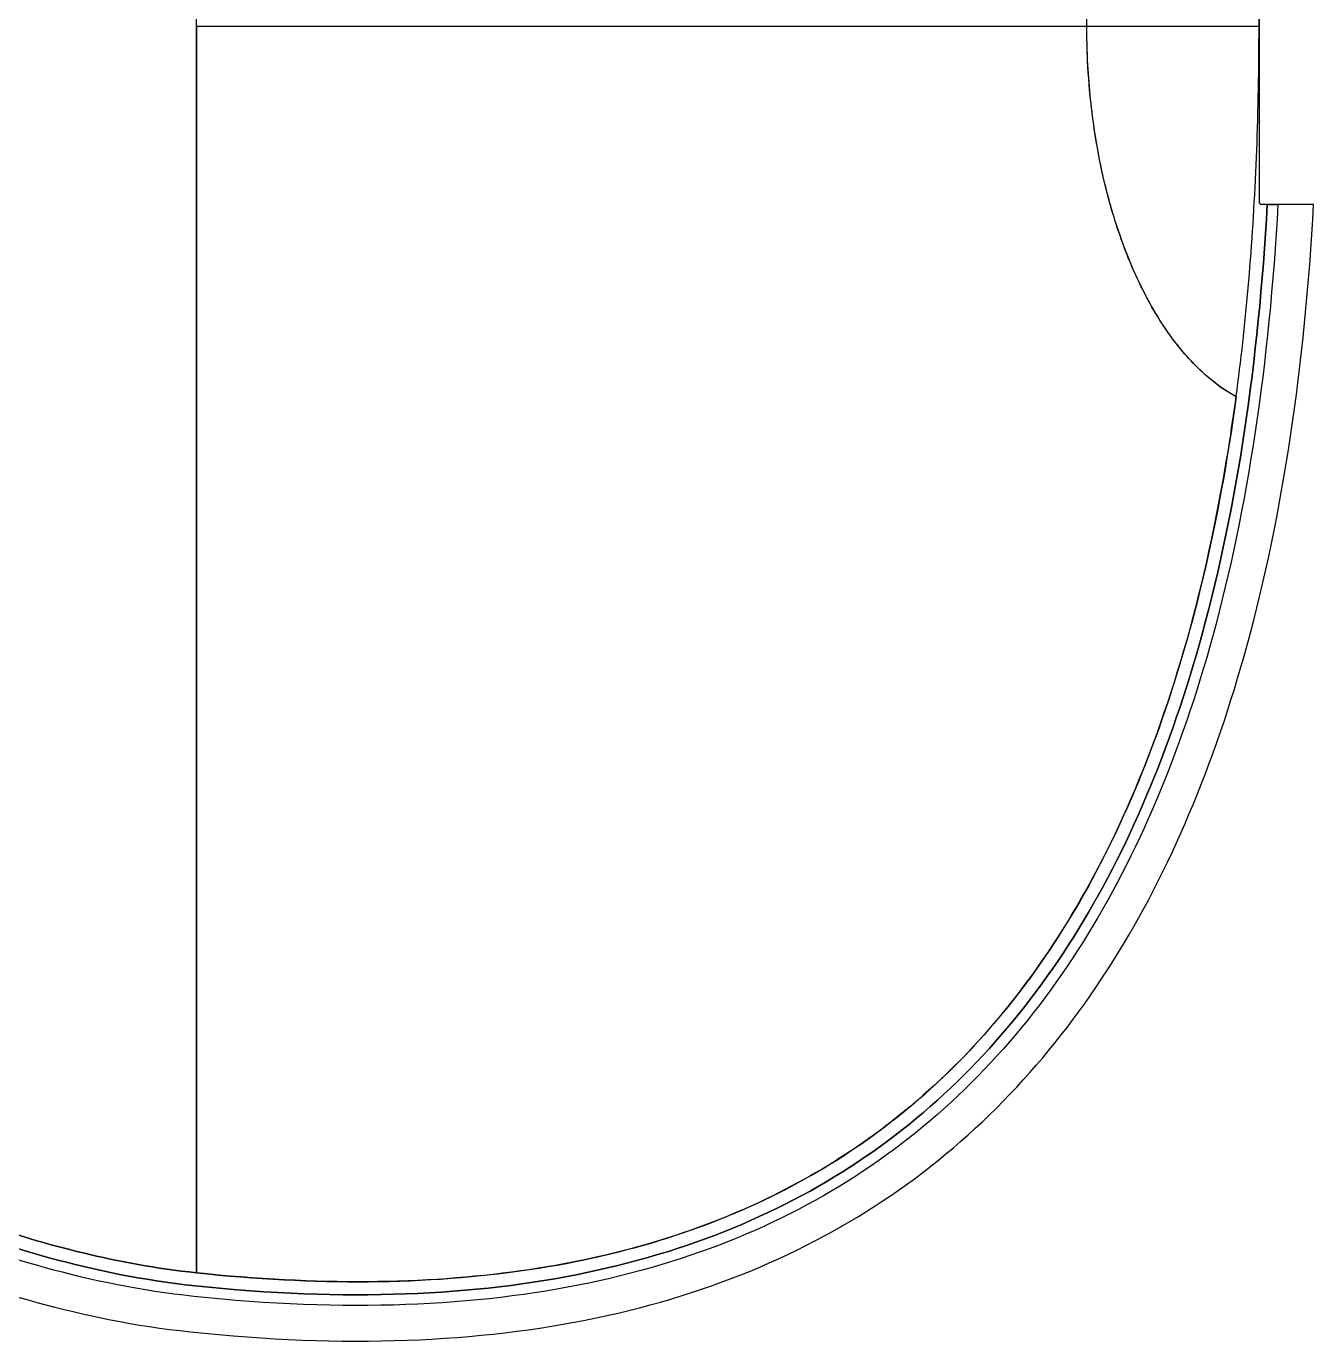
# Model space of a CAD drawing. Header units: millimetres. Extents: x -377 to 377, y -222 to 223.
# Drawn here: x 159.9 to 376.7, y -221.8 to -0.1 of the extents above; entities that cross this region are included whole.
import ezdxf

# ---------------------------------------------------------------- set-up
doc = ezdxf.new("R2010")
doc.units = ezdxf.units.MM
doc.layers.add('TOP_PLATE_ORIENTED', color=7, linetype='CONTINUOUS')

msp = doc.modelspace()

# ---------------------------------------------------------------- linework, layer by layer
at = {"layer": 'TOP_PLATE_ORIENTED'}
for p, q in [((367.45, 29.43, -140.61), (367.45, -29.57, -140.61)), ((367.45, 29.43, -135.61), (367.45, -0.07, -135.61)), ((367.45, 29.43, -140.61), (367.45, -29.57, -140.61)), ((367.45, 29.43, -135.61), (367.45, -0.07, -135.61)), ((367.45, -0.07, -135.61), (367.45, -29.57, -135.61)), ((367.45, -0.07, -135.61), (367.45, -29.57, -135.61)), ((367.45, -29.57, -135.61), (367.45, -29.57, -140.61)), ((367.45, -29.57, -135.61), (367.45, -29.57, -140.61)), ((376.65, -30.07, -140.61), (367.95, -30.07, -140.61)), ((368.84, -30.07, -135.61), (367.95, -30.07, -135.61)), ((368.84, -30.07, -135.61), (367.95, -30.07, -135.61)), ((367.95, -30.07, -135.61), (367.95, -30.07, -140.61)), ((376.65, -30.07, -140.61), (367.95, -30.07, -140.61)), ((367.95, -30.07, -135.61), (367.95, -30.07, -140.61)), ((368.84, -30.07, -137.21), (370.64, -30.07, -137.21)), ((368.84, -30.07, -137.21), (370.64, -30.07, -137.21)), ((368.84, -30.07, -137.21), (368.84, -30.07, -135.61)), ((368.84, -30.07, -137.21), (368.84, -30.07, -135.61)), ((376.65, -30.07, -135.61), (370.64, -30.07, -135.61)), ((376.65, -30.07, -135.61), (370.64, -30.07, -135.61)), ((370.64, -30.07, -137.21), (370.64, -30.07, -135.61)), ((370.64, -30.07, -137.21), (370.64, -30.07, -135.61)), ((376.65, -30.07, -140.61), (376.65, -30.07, -135.61)), ((376.65, -30.07, -140.61), (376.65, -30.07, -135.61)), ((188.27, -212.18, -137.21), (188.27, -212.18, -135.61)), ((188.27, -212.18, -137.21), (188.27, -212.18, -135.61)), ((188.08, -213.97, -137.21), (188.08, -213.97, -135.61)), ((188.08, -213.97, -137.21), (188.08, -213.97, -135.61)), ((187.45, -219.93, -140.61), (187.45, -219.93, -135.61)), ((187.45, -219.93, -140.61), (187.45, -219.93, -135.61))]:
    msp.add_line(p, q, dxfattribs=at)
for centre in [(367.95, -29.57, -140.61), (367.95, -29.57, -135.61), (367.95, -29.57, -135.61), (367.95, -29.57, -140.61)]:
    msp.add_arc(centre, 0.5, 180, -90, dxfattribs=at)
for points, knots in [([(367.45, -0.07, -135.61), (367.45, 14.24, -135.61), (366.93, 27.73, -135.61), (365.93, 40.4, -135.61), (364.92, 53.07, -135.61), (363.43, 64.92, -135.61), (361.48, 75.96, -135.61), (359.54, 86.99, -135.61), (357.14, 97.22, -135.61), (354.32, 106.69, -135.61), (351.5, 116.16, -135.61), (348.27, 124.88, -135.61), (344.67, 132.83, -135.61), (341.06, 140.79, -135.61), (337.1, 147.98, -135.61), (332.88, 154.41, -135.61), (328.67, 160.84, -135.61), (324.2, 166.52, -135.61), (319.5, 171.59, -135.61), (314.79, 176.67, -135.61), (309.83, 181.15, -135.61), (304.56, 185.16, -135.61), (299.29, 189.17, -135.61), (293.71, 192.71, -135.61), (287.66, 195.84, -135.61), (281.61, 198.96, -135.61), (275.09, 201.68, -135.61), (267.97, 203.95, -135.61), (260.84, 206.22, -135.61), (253.1, 208.05, -135.61), (244.65, 209.31, -135.61), (236.19, 210.58, -135.61), (227.02, 211.27, -135.61), (217.61, 211.36, -135.61), (208.19, 211.45, -135.61), (198.55, 210.92, -135.61), (188.5, 209.86, -135.61)], [0, 0, 0, 0, 0.083333, 0.083333, 0.083333, 0.166667, 0.166667, 0.166667, 0.25, 0.25, 0.25, 0.333333, 0.333333, 0.333333, 0.416667, 0.416667, 0.416667, 0.5, 0.5, 0.5, 0.583333, 0.583333, 0.583333, 0.666667, 0.666667, 0.666667, 0.75, 0.75, 0.75, 0.833333, 0.833333, 0.833333, 0.916667, 0.916667, 0.916667, 1, 1, 1, 1]), ([(367.45, -0.07, -135.61), (367.45, 14.24, -135.61), (366.93, 27.73, -135.61), (365.93, 40.4, -135.61), (364.92, 53.07, -135.61), (363.43, 64.92, -135.61), (361.48, 75.96, -135.61), (359.54, 86.99, -135.61), (357.14, 97.22, -135.61), (354.32, 106.69, -135.61), (351.5, 116.16, -135.61), (348.27, 124.88, -135.61), (344.67, 132.83, -135.61), (341.06, 140.79, -135.61), (337.1, 147.98, -135.61), (332.88, 154.41, -135.61), (328.67, 160.84, -135.61), (324.2, 166.52, -135.61), (319.5, 171.59, -135.61), (314.79, 176.67, -135.61), (309.83, 181.15, -135.61), (304.56, 185.16, -135.61), (299.29, 189.17, -135.61), (293.71, 192.71, -135.61), (287.66, 195.84, -135.61), (281.61, 198.96, -135.61), (275.09, 201.68, -135.61), (267.97, 203.95, -135.61), (260.84, 206.22, -135.61), (253.1, 208.05, -135.61), (244.65, 209.31, -135.61), (236.19, 210.58, -135.61), (227.02, 211.27, -135.61), (217.61, 211.36, -135.61), (208.19, 211.45, -135.61), (198.55, 210.92, -135.61), (188.5, 209.86, -135.61)], [0, 0, 0, 0, 0.083333, 0.083333, 0.083333, 0.166667, 0.166667, 0.166667, 0.25, 0.25, 0.25, 0.333333, 0.333333, 0.333333, 0.416667, 0.416667, 0.416667, 0.5, 0.5, 0.5, 0.583333, 0.583333, 0.583333, 0.666667, 0.666667, 0.666667, 0.75, 0.75, 0.75, 0.833333, 0.833333, 0.833333, 0.916667, 0.916667, 0.916667, 1, 1, 1, 1]), ([(188.5, -0.07, -127.03), (188.5, 39.08, -127.03), (188.5, 78.2, -128.24), (188.5, 114.17, -130.57), (188.5, 132.16, -131.73), (188.5, 149.35, -133.17), (188.5, 165.41, -134.86), (188.5, 181.47, -136.54), (188.5, 196.38, -138.47), (188.5, 209.86, -140.61)], [0, 0, 0, 0, 0.5, 0.5, 0.5, 0.75, 0.75, 0.75, 1, 1, 1, 1]), ([(188.5, -0.07, -127.03), (188.5, 39.08, -127.03), (188.5, 78.2, -128.24), (188.5, 114.17, -130.57), (188.5, 132.16, -131.73), (188.5, 149.35, -133.17), (188.5, 165.41, -134.86), (188.5, 181.47, -136.54), (188.5, 196.38, -138.47), (188.5, 209.86, -140.61)], [0, 0, 0, 0, 0.5, 0.5, 0.5, 0.75, 0.75, 0.75, 1, 1, 1, 1]), ([(188.5, -0.07, -122.03), (188.5, 39.07, -122.03), (188.5, 78.21, -123.24), (188.5, 114.17, -125.57), (188.5, 150.13, -127.9), (188.5, 182.91, -131.34), (188.5, 209.86, -135.61)], [0, 0, 0, 0, 0.5, 0.5, 0.5, 1, 1, 1, 1]), ([(188.5, -0.07, -122.03), (188.5, 39.07, -122.03), (188.5, 78.21, -123.24), (188.5, 114.17, -125.57), (188.5, 150.13, -127.9), (188.5, 182.91, -131.34), (188.5, 209.86, -135.61)], [0, 0, 0, 0, 0.5, 0.5, 0.5, 1, 1, 1, 1]), ([(363.6, -62.44, -140.61), (361.21, -61.14, -140.61), (359.59, -59.84, -140.61), (358.16, -58.54, -140.61), (356.74, -57.24, -140.61), (355.53, -55.94, -140.61), (354.44, -54.64, -140.61), (352.26, -52.04, -140.61), (350.59, -49.44, -140.61), (349.15, -46.85, -140.61), (347.71, -44.25, -140.61), (346.49, -41.65, -140.61), (345.44, -39.05, -140.61), (344.39, -36.45, -140.61), (343.51, -33.85, -140.61), (342.74, -31.25, -140.61), (341.21, -26.05, -140.61), (340.16, -20.86, -140.61), (339.47, -15.66, -140.61), (338.78, -10.46, -140.61), (338.45, -5.26, -140.61), (338.45, -0.07, -140.61), (338.45, 5.13, -140.61), (338.78, 10.33, -140.61), (339.47, 15.53, -140.61), (340.16, 20.73, -140.61), (341.21, 25.92, -140.61), (342.74, 31.12, -140.61), (343.51, 33.72, -140.61), (344.39, 36.32, -140.61), (345.44, 38.92, -140.61), (346.49, 41.52, -140.61), (347.71, 44.12, -140.61), (349.15, 46.71, -140.61), (350.59, 49.31, -140.61), (352.26, 51.91, -140.61), (354.44, 54.51, -140.61), (355.53, 55.81, -140.61), (356.74, 57.11, -140.61), (358.16, 58.41, -140.61), (359.59, 59.71, -140.61), (361.21, 61.01, -140.61), (363.6, 62.31, -140.61)], [0, 0, 0, 0, 0.03125, 0.03125, 0.03125, 0.0625, 0.0625, 0.0625, 0.125, 0.125, 0.125, 0.1875, 0.1875, 0.1875, 0.25, 0.25, 0.25, 0.375, 0.375, 0.375, 0.5, 0.5, 0.5, 0.625, 0.625, 0.625, 0.75, 0.75, 0.75, 0.8125, 0.8125, 0.8125, 0.875, 0.875, 0.875, 0.9375, 0.9375, 0.9375, 0.96875, 0.96875, 0.96875, 1, 1, 1, 1]), ([(338.45, -0.07, -137.36), (338.45, 5.43, -137.36), (338.82, 10.85, -137.41), (339.57, 16.29, -137.51), (339.83, 18.1, -137.54), (340.13, 19.91, -137.58), (340.47, 21.72, -137.63), (340.82, 23.53, -137.67), (341.22, 25.34, -137.72), (341.66, 27.12, -137.78), (342.54, 30.68, -137.89), (343.6, 34.11, -138.03), (344.8, 37.28, -138.19), (345.4, 38.87, -138.27), (346.04, 40.4, -138.35), (346.71, 41.87, -138.43), (348.05, 44.82, -138.61), (349.52, 47.54, -138.8), (351.17, 50.06, -139.01), (352.81, 52.58, -139.22), (354.62, 54.9, -139.46), (356.67, 56.98, -139.72), (358.72, 59.06, -139.99), (361.01, 60.89, -140.28), (363.6, 62.31, -140.61)], [0, 0, 0, 0, 0.214286, 0.214286, 0.214286, 0.285714, 0.285714, 0.285714, 0.357143, 0.357143, 0.357143, 0.5, 0.5, 0.5, 0.571429, 0.571429, 0.571429, 0.714286, 0.714286, 0.714286, 0.857143, 0.857143, 0.857143, 1, 1, 1, 1]), ([(338.45, -0.07, -137.36), (338.45, 5.43, -137.36), (338.82, 10.85, -137.41), (339.57, 16.29, -137.51), (339.83, 18.1, -137.54), (340.13, 19.91, -137.58), (340.47, 21.72, -137.63), (340.82, 23.53, -137.67), (341.22, 25.34, -137.72), (341.66, 27.12, -137.78), (342.54, 30.68, -137.89), (343.6, 34.11, -138.03), (344.8, 37.28, -138.19), (345.4, 38.87, -138.27), (346.04, 40.4, -138.35), (346.71, 41.87, -138.43), (348.05, 44.82, -138.61), (349.52, 47.54, -138.8), (351.17, 50.06, -139.01), (352.81, 52.58, -139.22), (354.62, 54.9, -139.46), (356.67, 56.98, -139.72), (358.72, 59.06, -139.99), (361.01, 60.89, -140.28), (363.6, 62.31, -140.61)], [0, 0, 0, 0, 0.214286, 0.214286, 0.214286, 0.285714, 0.285714, 0.285714, 0.357143, 0.357143, 0.357143, 0.5, 0.5, 0.5, 0.571429, 0.571429, 0.571429, 0.714286, 0.714286, 0.714286, 0.857143, 0.857143, 0.857143, 1, 1, 1, 1]), ([(363.6, -62.44, -140.61), (361.21, -61.14, -140.61), (359.59, -59.84, -140.61), (358.16, -58.54, -140.61), (356.74, -57.24, -140.61), (355.53, -55.94, -140.61), (354.44, -54.64, -140.61), (352.26, -52.04, -140.61), (350.59, -49.44, -140.61), (349.15, -46.85, -140.61), (347.71, -44.25, -140.61), (346.49, -41.65, -140.61), (345.44, -39.05, -140.61), (344.39, -36.45, -140.61), (343.51, -33.85, -140.61), (342.74, -31.25, -140.61), (341.21, -26.05, -140.61), (340.16, -20.86, -140.61), (339.47, -15.66, -140.61), (338.78, -10.46, -140.61), (338.45, -5.26, -140.61), (338.45, -0.07, -140.61), (338.45, 5.13, -140.61), (338.78, 10.33, -140.61), (339.47, 15.53, -140.61), (340.16, 20.73, -140.61), (341.21, 25.92, -140.61), (342.74, 31.12, -140.61), (343.51, 33.72, -140.61), (344.39, 36.32, -140.61), (345.44, 38.92, -140.61), (346.49, 41.52, -140.61), (347.71, 44.12, -140.61), (349.15, 46.71, -140.61), (350.59, 49.31, -140.61), (352.26, 51.91, -140.61), (354.44, 54.51, -140.61), (355.53, 55.81, -140.61), (356.74, 57.11, -140.61), (358.16, 58.41, -140.61), (359.59, 59.71, -140.61), (361.21, 61.01, -140.61), (363.6, 62.31, -140.61)], [0, 0, 0, 0, 0.03125, 0.03125, 0.03125, 0.0625, 0.0625, 0.0625, 0.125, 0.125, 0.125, 0.1875, 0.1875, 0.1875, 0.25, 0.25, 0.25, 0.375, 0.375, 0.375, 0.5, 0.5, 0.5, 0.625, 0.625, 0.625, 0.75, 0.75, 0.75, 0.8125, 0.8125, 0.8125, 0.875, 0.875, 0.875, 0.9375, 0.9375, 0.9375, 0.96875, 0.96875, 0.96875, 1, 1, 1, 1]), ([(188.5, -0.07, -127.03), (188.5, -39.2, -127.03), (188.5, -78.34, -128.24), (188.5, -114.3, -130.57), (188.5, -150.26, -132.9), (188.5, -183.04, -136.34), (188.5, -209.99, -140.61)], [0, 0, 0, 0, 0.5, 0.5, 0.5, 1, 1, 1, 1]), ([(188.5, -0.07, -127.03), (188.5, -39.2, -127.03), (188.5, -78.34, -128.24), (188.5, -114.3, -130.57), (188.5, -150.26, -132.9), (188.5, -183.04, -136.34), (188.5, -209.99, -140.61)], [0, 0, 0, 0, 0.5, 0.5, 0.5, 1, 1, 1, 1]), ([(188.5, -209.99, -135.61), (198.5, -211.05, -135.61), (208.11, -211.57, -135.61), (217.51, -211.49, -135.61), (226.92, -211.41, -135.61), (236.11, -210.72, -135.61), (244.58, -209.45, -135.61), (253.06, -208.19, -135.61), (260.81, -206.36, -135.61), (267.93, -204.09, -135.61), (275.06, -201.82, -135.61), (281.57, -199.11, -135.61), (287.61, -195.99, -135.61), (293.66, -192.87, -135.61), (299.23, -189.34, -135.61), (304.49, -185.34, -135.61), (309.75, -181.35, -135.61), (314.69, -176.9, -135.61), (319.39, -171.84, -135.61), (324.09, -166.79, -135.61), (328.55, -161.14, -135.61), (332.77, -154.72, -135.61), (336.99, -148.3, -135.61), (340.96, -141.12, -135.61), (344.58, -133.16, -135.61), (348.19, -125.2, -135.61), (351.45, -116.46, -135.61), (354.28, -106.97, -135.61), (357.11, -97.49, -135.61), (359.51, -87.26, -135.61), (361.46, -76.2, -135.61), (363.41, -65.14, -135.61), (364.92, -53.26, -135.61), (365.92, -40.56, -135.61), (366.93, -27.87, -135.61), (367.45, -14.38, -135.61), (367.45, -0.07, -135.61)], [0, 0, 0, 0, 0.083333, 0.083333, 0.083333, 0.166667, 0.166667, 0.166667, 0.25, 0.25, 0.25, 0.333333, 0.333333, 0.333333, 0.416667, 0.416667, 0.416667, 0.5, 0.5, 0.5, 0.583333, 0.583333, 0.583333, 0.666667, 0.666667, 0.666667, 0.75, 0.75, 0.75, 0.833333, 0.833333, 0.833333, 0.916667, 0.916667, 0.916667, 1, 1, 1, 1]), ([(188.5, -209.99, -135.61), (188.5, -183.04, -131.34), (188.5, -150.26, -127.9), (188.5, -114.3, -125.57), (188.5, -78.34, -123.24), (188.5, -39.2, -122.03), (188.5, -0.07, -122.03)], [0, 0, 0, 0, 0.5, 0.5, 0.5, 1, 1, 1, 1]), ([(188.5, -209.99, -135.61), (198.5, -211.05, -135.61), (208.11, -211.57, -135.61), (217.51, -211.49, -135.61), (226.92, -211.41, -135.61), (236.11, -210.72, -135.61), (244.58, -209.45, -135.61), (253.06, -208.19, -135.61), (260.81, -206.36, -135.61), (267.93, -204.09, -135.61), (275.06, -201.82, -135.61), (281.57, -199.11, -135.61), (287.61, -195.99, -135.61), (293.66, -192.87, -135.61), (299.23, -189.34, -135.61), (304.49, -185.34, -135.61), (309.75, -181.35, -135.61), (314.69, -176.9, -135.61), (319.39, -171.84, -135.61), (324.09, -166.79, -135.61), (328.55, -161.14, -135.61), (332.77, -154.72, -135.61), (336.99, -148.3, -135.61), (340.96, -141.12, -135.61), (344.58, -133.16, -135.61), (348.19, -125.2, -135.61), (351.45, -116.46, -135.61), (354.28, -106.97, -135.61), (357.11, -97.49, -135.61), (359.51, -87.26, -135.61), (361.46, -76.2, -135.61), (363.41, -65.14, -135.61), (364.92, -53.26, -135.61), (365.92, -40.56, -135.61), (366.93, -27.87, -135.61), (367.45, -14.38, -135.61), (367.45, -0.07, -135.61)], [0, 0, 0, 0, 0.083333, 0.083333, 0.083333, 0.166667, 0.166667, 0.166667, 0.25, 0.25, 0.25, 0.333333, 0.333333, 0.333333, 0.416667, 0.416667, 0.416667, 0.5, 0.5, 0.5, 0.583333, 0.583333, 0.583333, 0.666667, 0.666667, 0.666667, 0.75, 0.75, 0.75, 0.833333, 0.833333, 0.833333, 0.916667, 0.916667, 0.916667, 1, 1, 1, 1]), ([(188.5, -209.99, -135.61), (188.5, -183.04, -131.34), (188.5, -150.26, -127.9), (188.5, -114.3, -125.57), (188.5, -78.34, -123.24), (188.5, -39.2, -122.03), (188.5, -0.07, -122.03)], [0, 0, 0, 0, 0.5, 0.5, 0.5, 1, 1, 1, 1]), ([(363.6, -62.44, -140.61), (362.33, -61.75, -140.45), (361.13, -60.95, -140.29), (359.99, -60.07, -140.15), (358.86, -59.19, -140), (357.78, -58.23, -139.86), (356.76, -57.2, -139.73), (355.75, -56.18, -139.6), (354.79, -55.1, -139.48), (353.89, -53.97, -139.36), (352.09, -51.71, -139.13), (350.5, -49.29, -138.93), (349.06, -46.68, -138.74), (347.61, -44.07, -138.55), (346.31, -41.27, -138.38), (345.12, -38.23, -138.23), (344.52, -36.71, -138.15), (343.96, -35.13, -138.08), (343.43, -33.48, -138.01), (342.36, -30.18, -137.87), (341.44, -26.64, -137.75), (340.69, -22.97, -137.65), (339.95, -19.29, -137.56), (339.38, -15.48, -137.48), (339.01, -11.63, -137.44), (338.82, -9.7, -137.41), (338.68, -7.77, -137.39), (338.59, -5.84, -137.38), (338.49, -3.91, -137.37), (338.45, -1.98, -137.36), (338.45, -0.07, -137.36)], [0, 0, 0, 0, 0.071429, 0.071429, 0.071429, 0.142857, 0.142857, 0.142857, 0.214286, 0.214286, 0.214286, 0.357143, 0.357143, 0.357143, 0.5, 0.5, 0.5, 0.571429, 0.571429, 0.571429, 0.714286, 0.714286, 0.714286, 0.857143, 0.857143, 0.857143, 0.928571, 0.928571, 0.928571, 1, 1, 1, 1]), ([(363.6, -62.44, -140.61), (362.33, -61.75, -140.45), (361.13, -60.95, -140.29), (359.99, -60.07, -140.15), (358.86, -59.19, -140), (357.78, -58.23, -139.86), (356.76, -57.2, -139.73), (355.75, -56.18, -139.6), (354.79, -55.1, -139.48), (353.89, -53.97, -139.36), (352.09, -51.71, -139.13), (350.5, -49.29, -138.93), (349.06, -46.68, -138.74), (347.61, -44.07, -138.55), (346.31, -41.27, -138.38), (345.12, -38.23, -138.23), (344.52, -36.71, -138.15), (343.96, -35.13, -138.08), (343.43, -33.48, -138.01), (342.36, -30.18, -137.87), (341.44, -26.64, -137.75), (340.69, -22.97, -137.65), (339.95, -19.29, -137.56), (339.38, -15.48, -137.48), (339.01, -11.63, -137.44), (338.82, -9.7, -137.41), (338.68, -7.77, -137.39), (338.59, -5.84, -137.38), (338.49, -3.91, -137.37), (338.45, -1.98, -137.36), (338.45, -0.07, -137.36)], [0, 0, 0, 0, 0.071429, 0.071429, 0.071429, 0.142857, 0.142857, 0.142857, 0.214286, 0.214286, 0.214286, 0.357143, 0.357143, 0.357143, 0.5, 0.5, 0.5, 0.571429, 0.571429, 0.571429, 0.714286, 0.714286, 0.714286, 0.857143, 0.857143, 0.857143, 0.928571, 0.928571, 0.928571, 1, 1, 1, 1]), ([(187.45, -219.93, -140.61), (200.44, -221.31, -140.61), (212.59, -221.76, -140.61), (223.97, -221.34, -140.61), (246.73, -220.52, -140.61), (266.4, -216.25, -140.61), (283.39, -209.02, -140.61), (300.38, -201.77, -140.61), (314.69, -191.55, -140.61), (326.64, -178.72, -140.61), (332.62, -172.3, -140.61), (338.01, -165.23, -140.61), (342.84, -157.54, -140.61), (352.51, -142.16, -140.61), (359.96, -124.32, -140.61), (365.44, -104.29, -140.61), (371.5, -82.13, -140.61), (375.15, -57.29, -140.61), (376.65, -30.07, -140.61)], [0, 0, 0, 0, 0.097925, 0.097925, 0.097925, 0.293776, 0.293776, 0.293776, 0.489627, 0.489627, 0.489627, 0.587553, 0.587553, 0.587553, 0.783404, 0.783404, 0.783404, 1, 1, 1, 1]), ([(187.45, -219.93, -135.61), (200.44, -221.31, -135.61), (212.59, -221.76, -135.61), (223.97, -221.34, -135.61), (246.73, -220.52, -135.61), (266.4, -216.25, -135.61), (283.39, -209.02, -135.61), (300.38, -201.77, -135.61), (314.69, -191.55, -135.61), (326.64, -178.72, -135.61), (332.62, -172.3, -135.61), (338.01, -165.23, -135.61), (342.84, -157.54, -135.61), (352.51, -142.16, -135.61), (359.96, -124.32, -135.61), (365.44, -104.29, -135.61), (371.5, -82.13, -135.61), (375.15, -57.29, -135.61), (376.65, -30.07, -135.61)], [0, 0, 0, 0, 0.097925, 0.097925, 0.097925, 0.293776, 0.293776, 0.293776, 0.489627, 0.489627, 0.489627, 0.587553, 0.587553, 0.587553, 0.783404, 0.783404, 0.783404, 1, 1, 1, 1]), ([(187.45, -219.93, -135.61), (200.44, -221.31, -135.61), (212.59, -221.76, -135.61), (223.97, -221.34, -135.61), (246.73, -220.52, -135.61), (266.4, -216.25, -135.61), (283.39, -209.02, -135.61), (300.38, -201.77, -135.61), (314.69, -191.55, -135.61), (326.64, -178.72, -135.61), (332.62, -172.3, -135.61), (338.01, -165.23, -135.61), (342.84, -157.54, -135.61), (352.51, -142.16, -135.61), (359.96, -124.32, -135.61), (365.44, -104.29, -135.61), (371.5, -82.13, -135.61), (375.15, -57.29, -135.61), (376.65, -30.07, -135.61)], [0, 0, 0, 0, 0.097925, 0.097925, 0.097925, 0.293776, 0.293776, 0.293776, 0.489627, 0.489627, 0.489627, 0.587553, 0.587553, 0.587553, 0.783404, 0.783404, 0.783404, 1, 1, 1, 1]), ([(187.45, -219.93, -140.61), (200.44, -221.31, -140.61), (212.59, -221.76, -140.61), (223.97, -221.34, -140.61), (246.73, -220.52, -140.61), (266.4, -216.25, -140.61), (283.39, -209.02, -140.61), (300.38, -201.77, -140.61), (314.69, -191.55, -140.61), (326.64, -178.72, -140.61), (332.62, -172.3, -140.61), (338.01, -165.23, -140.61), (342.84, -157.54, -140.61), (352.51, -142.16, -140.61), (359.96, -124.32, -140.61), (365.44, -104.29, -140.61), (371.5, -82.13, -140.61), (375.15, -57.29, -140.61), (376.65, -30.07, -140.61)], [0, 0, 0, 0, 0.097925, 0.097925, 0.097925, 0.293776, 0.293776, 0.293776, 0.489627, 0.489627, 0.489627, 0.587553, 0.587553, 0.587553, 0.783404, 0.783404, 0.783404, 1, 1, 1, 1]), ([(370.64, -30.07, -135.61), (369.15, -56.83, -135.61), (365.55, -81.15, -135.61), (359.66, -102.7, -135.61), (354.3, -122.28, -135.61), (347.06, -139.56, -135.61), (337.76, -154.35, -135.61), (333.12, -161.74, -135.61), (327.96, -168.51, -135.61), (322.25, -174.63, -135.61), (316.55, -180.76, -135.61), (310.3, -186.24, -135.61), (303.45, -191.06, -135.61), (296.6, -195.88, -135.61), (289.15, -200.04, -135.61), (281.04, -203.5, -135.61), (264.81, -210.41, -135.61), (245.89, -214.54, -135.61), (223.75, -215.35, -135.61), (212.69, -215.75, -135.61), (200.82, -215.32, -135.61), (188.08, -213.97, -135.61)], [0, 0, 0, 0, 0.215901, 0.215901, 0.215901, 0.411926, 0.411926, 0.411926, 0.509938, 0.509938, 0.509938, 0.60795, 0.60795, 0.60795, 0.705963, 0.705963, 0.705963, 0.901988, 0.901988, 0.901988, 1, 1, 1, 1]), ([(370.64, -30.07, -137.21), (369.15, -56.83, -137.21), (365.55, -81.15, -137.21), (359.66, -102.7, -137.21), (354.3, -122.28, -137.21), (347.06, -139.56, -137.21), (337.76, -154.35, -137.21), (333.12, -161.74, -137.21), (327.96, -168.51, -137.21), (322.25, -174.63, -137.21), (316.55, -180.76, -137.21), (310.3, -186.24, -137.21), (303.45, -191.06, -137.21), (296.6, -195.88, -137.21), (289.15, -200.04, -137.21), (281.04, -203.5, -137.21), (264.81, -210.41, -137.21), (245.89, -214.54, -137.21), (223.75, -215.35, -137.21), (212.69, -215.75, -137.21), (200.82, -215.32, -137.21), (188.08, -213.97, -137.21)], [0, 0, 0, 0, 0.215901, 0.215901, 0.215901, 0.411926, 0.411926, 0.411926, 0.509938, 0.509938, 0.509938, 0.60795, 0.60795, 0.60795, 0.705963, 0.705963, 0.705963, 0.901988, 0.901988, 0.901988, 1, 1, 1, 1]), ([(370.64, -30.07, -137.21), (369.15, -56.83, -137.21), (365.55, -81.15, -137.21), (359.66, -102.7, -137.21), (354.3, -122.28, -137.21), (347.06, -139.56, -137.21), (337.76, -154.35, -137.21), (333.12, -161.74, -137.21), (327.96, -168.51, -137.21), (322.25, -174.63, -137.21), (316.55, -180.76, -137.21), (310.3, -186.24, -137.21), (303.45, -191.06, -137.21), (296.6, -195.88, -137.21), (289.15, -200.04, -137.21), (281.04, -203.5, -137.21), (264.81, -210.41, -137.21), (245.89, -214.54, -137.21), (223.75, -215.35, -137.21), (212.69, -215.75, -137.21), (200.82, -215.32, -137.21), (188.08, -213.97, -137.21)], [0, 0, 0, 0, 0.215901, 0.215901, 0.215901, 0.411926, 0.411926, 0.411926, 0.509938, 0.509938, 0.509938, 0.60795, 0.60795, 0.60795, 0.705963, 0.705963, 0.705963, 0.901988, 0.901988, 0.901988, 1, 1, 1, 1]), ([(370.64, -30.07, -135.61), (369.15, -56.83, -135.61), (365.55, -81.15, -135.61), (359.66, -102.7, -135.61), (354.3, -122.28, -135.61), (347.06, -139.56, -135.61), (337.76, -154.35, -135.61), (333.12, -161.74, -135.61), (327.96, -168.51, -135.61), (322.25, -174.63, -135.61), (316.55, -180.76, -135.61), (310.3, -186.24, -135.61), (303.45, -191.06, -135.61), (296.6, -195.88, -135.61), (289.15, -200.04, -135.61), (281.04, -203.5, -135.61), (264.81, -210.41, -135.61), (245.89, -214.54, -135.61), (223.75, -215.35, -135.61), (212.69, -215.75, -135.61), (200.82, -215.32, -135.61), (188.08, -213.97, -135.61)], [0, 0, 0, 0, 0.215901, 0.215901, 0.215901, 0.411926, 0.411926, 0.411926, 0.509938, 0.509938, 0.509938, 0.60795, 0.60795, 0.60795, 0.705963, 0.705963, 0.705963, 0.901988, 0.901988, 0.901988, 1, 1, 1, 1]), ([(368.84, -30.07, -135.61), (367.35, -56.69, -135.61), (363.77, -80.85, -135.61), (357.92, -102.23, -135.61), (352.6, -121.66, -135.61), (345.42, -138.78, -135.61), (336.24, -153.39, -135.61), (331.65, -160.69, -135.61), (326.56, -167.37, -135.61), (320.94, -173.4, -135.61), (315.31, -179.44, -135.61), (309.16, -184.84, -135.61), (302.41, -189.59, -135.61), (295.67, -194.33, -135.61), (288.33, -198.43, -135.61), (280.33, -201.84, -135.61), (272.33, -205.25, -135.61), (263.66, -207.97, -135.61), (254.24, -209.95, -135.61), (235.41, -213.9, -135.61), (213.59, -214.86, -135.61), (188.27, -212.18, -135.61)], [0, 0, 0, 0, 0.215688, 0.215688, 0.215688, 0.411766, 0.411766, 0.411766, 0.509805, 0.509805, 0.509805, 0.607844, 0.607844, 0.607844, 0.705883, 0.705883, 0.705883, 0.803922, 0.803922, 0.803922, 1, 1, 1, 1]), ([(188.27, -212.18, -137.21), (213.59, -214.86, -137.21), (235.41, -213.9, -137.21), (254.24, -209.95, -137.21), (263.66, -207.97, -137.21), (272.33, -205.25, -137.21), (280.33, -201.84, -137.21), (288.33, -198.43, -137.21), (295.67, -194.33, -137.21), (302.41, -189.59, -137.21), (309.16, -184.84, -137.21), (315.31, -179.44, -137.21), (320.94, -173.4, -137.21), (326.56, -167.37, -137.21), (331.65, -160.69, -137.21), (336.24, -153.39, -137.21), (345.42, -138.78, -137.21), (352.6, -121.66, -137.21), (357.92, -102.23, -137.21), (363.77, -80.85, -137.21), (367.35, -56.69, -137.21), (368.84, -30.07, -137.21)], [0, 0, 0, 0, 0.196078, 0.196078, 0.196078, 0.294117, 0.294117, 0.294117, 0.392156, 0.392156, 0.392156, 0.490195, 0.490195, 0.490195, 0.588234, 0.588234, 0.588234, 0.784312, 0.784312, 0.784312, 1, 1, 1, 1]), ([(368.84, -30.07, -135.61), (367.35, -56.69, -135.61), (363.77, -80.85, -135.61), (357.92, -102.23, -135.61), (352.6, -121.66, -135.61), (345.42, -138.78, -135.61), (336.24, -153.39, -135.61), (331.65, -160.69, -135.61), (326.56, -167.37, -135.61), (320.94, -173.4, -135.61), (315.31, -179.44, -135.61), (309.16, -184.84, -135.61), (302.41, -189.59, -135.61), (295.67, -194.33, -135.61), (288.33, -198.43, -135.61), (280.33, -201.84, -135.61), (272.33, -205.25, -135.61), (263.66, -207.97, -135.61), (254.24, -209.95, -135.61), (235.41, -213.9, -135.61), (213.59, -214.86, -135.61), (188.27, -212.18, -135.61)], [0, 0, 0, 0, 0.215688, 0.215688, 0.215688, 0.411766, 0.411766, 0.411766, 0.509805, 0.509805, 0.509805, 0.607844, 0.607844, 0.607844, 0.705883, 0.705883, 0.705883, 0.803922, 0.803922, 0.803922, 1, 1, 1, 1]), ([(188.27, -212.18, -137.21), (213.59, -214.86, -137.21), (235.41, -213.9, -137.21), (254.24, -209.95, -137.21), (263.66, -207.97, -137.21), (272.33, -205.25, -137.21), (280.33, -201.84, -137.21), (288.33, -198.43, -137.21), (295.67, -194.33, -137.21), (302.41, -189.59, -137.21), (309.16, -184.84, -137.21), (315.31, -179.44, -137.21), (320.94, -173.4, -137.21), (326.56, -167.37, -137.21), (331.65, -160.69, -137.21), (336.24, -153.39, -137.21), (345.42, -138.78, -137.21), (352.6, -121.66, -137.21), (357.92, -102.23, -137.21), (363.77, -80.85, -137.21), (367.35, -56.69, -137.21), (368.84, -30.07, -137.21)], [0, 0, 0, 0, 0.196078, 0.196078, 0.196078, 0.294117, 0.294117, 0.294117, 0.392156, 0.392156, 0.392156, 0.490195, 0.490195, 0.490195, 0.588234, 0.588234, 0.588234, 0.784312, 0.784312, 0.784312, 1, 1, 1, 1]), ([(363.6, -62.44, -140.61), (362.13, -73.29, -140.61), (360.26, -83.49, -140.61), (357.99, -93.04, -140.61), (355.73, -102.6, -140.61), (353.06, -111.51, -140.61), (350.05, -119.75, -140.61), (347.04, -127.98, -140.61), (343.68, -135.54, -140.61), (340.03, -142.42, -140.61), (336.39, -149.3, -140.61), (332.47, -155.49, -140.61), (328.34, -161.06, -140.61), (324.2, -166.63, -140.61), (319.86, -171.59, -140.61), (315.28, -176.05, -140.61), (310.7, -180.51, -140.61), (305.89, -184.48, -140.61), (300.78, -188.05, -140.61), (295.66, -191.62, -140.61), (290.23, -194.79, -140.61), (284.37, -197.6, -140.61), (278.52, -200.41, -140.61), (272.23, -202.85, -140.61), (265.36, -204.88, -140.61), (258.5, -206.92, -140.61), (251.07, -208.55, -140.61), (243.06, -209.68, -140.61), (235.06, -210.8, -140.61), (226.48, -211.43, -140.61), (217.38, -211.49, -140.61), (208.27, -211.56, -140.61), (198.66, -211.07, -140.61), (188.5, -209.99, -140.61)], [0, 0, 0, 0, 0.090909, 0.090909, 0.090909, 0.181818, 0.181818, 0.181818, 0.272727, 0.272727, 0.272727, 0.363636, 0.363636, 0.363636, 0.454545, 0.454545, 0.454545, 0.545455, 0.545455, 0.545455, 0.636364, 0.636364, 0.636364, 0.727273, 0.727273, 0.727273, 0.818182, 0.818182, 0.818182, 0.909091, 0.909091, 0.909091, 1, 1, 1, 1]), ([(363.6, -62.44, -140.61), (362.13, -73.29, -140.61), (360.26, -83.49, -140.61), (357.99, -93.04, -140.61), (355.73, -102.6, -140.61), (353.06, -111.51, -140.61), (350.05, -119.75, -140.61), (347.04, -127.98, -140.61), (343.68, -135.54, -140.61), (340.03, -142.42, -140.61), (336.39, -149.3, -140.61), (332.47, -155.49, -140.61), (328.34, -161.06, -140.61), (324.2, -166.63, -140.61), (319.86, -171.59, -140.61), (315.28, -176.05, -140.61), (310.7, -180.51, -140.61), (305.89, -184.48, -140.61), (300.78, -188.05, -140.61), (295.66, -191.62, -140.61), (290.23, -194.79, -140.61), (284.37, -197.6, -140.61), (278.52, -200.41, -140.61), (272.23, -202.85, -140.61), (265.36, -204.88, -140.61), (258.5, -206.92, -140.61), (251.07, -208.55, -140.61), (243.06, -209.68, -140.61), (235.06, -210.8, -140.61), (226.48, -211.43, -140.61), (217.38, -211.49, -140.61), (208.27, -211.56, -140.61), (198.66, -211.07, -140.61), (188.5, -209.99, -140.61)], [0, 0, 0, 0, 0.090909, 0.090909, 0.090909, 0.181818, 0.181818, 0.181818, 0.272727, 0.272727, 0.272727, 0.363636, 0.363636, 0.363636, 0.454545, 0.454545, 0.454545, 0.545455, 0.545455, 0.545455, 0.636364, 0.636364, 0.636364, 0.727273, 0.727273, 0.727273, 0.818182, 0.818182, 0.818182, 0.909091, 0.909091, 0.909091, 1, 1, 1, 1]), ([(188.5, -209.99, -140.61), (181.74, -209.27, -140.61), (175.46, -208.1, -140.61), (169.43, -206.65, -140.61), (163.4, -205.2, -140.61), (157.62, -203.47, -140.61), (152.03, -201.54, -140.61), (140.84, -197.69, -140.61), (130.39, -193.08, -140.61), (120.44, -187.97, -140.61)], [0, 0, 0, 0, 0.25, 0.25, 0.25, 0.5, 0.5, 0.5, 1, 1, 1, 1]), ([(188.5, -209.99, -140.61), (181.74, -209.27, -140.61), (175.46, -208.1, -140.61), (169.43, -206.65, -140.61), (163.4, -205.2, -140.61), (157.62, -203.47, -140.61), (152.03, -201.54, -140.61), (140.84, -197.69, -140.61), (130.39, -193.08, -140.61), (120.44, -187.97, -140.61)], [0, 0, 0, 0, 0.25, 0.25, 0.25, 0.5, 0.5, 0.5, 1, 1, 1, 1]), ([(120.44, -187.97, -135.61), (130.39, -193.08, -135.61), (140.84, -197.69, -135.61), (152.03, -201.54, -135.61), (157.62, -203.47, -135.61), (163.4, -205.2, -135.61), (169.43, -206.65, -135.61), (175.46, -208.1, -135.61), (181.74, -209.27, -135.61), (188.5, -209.99, -135.61)], [0, 0, 0, 0, 0.5, 0.5, 0.5, 0.75, 0.75, 0.75, 1, 1, 1, 1]), ([(120.44, -187.97, -135.61), (130.39, -193.08, -135.61), (140.84, -197.69, -135.61), (152.03, -201.54, -135.61), (157.62, -203.47, -135.61), (163.4, -205.2, -135.61), (169.43, -206.65, -135.61), (175.46, -208.1, -135.61), (181.74, -209.27, -135.61), (188.5, -209.99, -135.61)], [0, 0, 0, 0, 0.5, 0.5, 0.5, 0.75, 0.75, 0.75, 1, 1, 1, 1]), ([(188.27, -212.18, -135.61), (179.42, -211.24, -135.61), (171.39, -209.55, -135.61), (163.72, -207.45, -135.61), (156.05, -205.36, -135.61), (148.75, -202.86, -135.61), (141.74, -200.08, -135.61), (133.91, -196.98, -135.61), (126.44, -193.53, -135.61), (119.22, -189.82, -135.61)], [0, 0, 0, 0, 0.320753, 0.320753, 0.320753, 0.641507, 0.641507, 0.641507, 1, 1, 1, 1]), ([(119.22, -189.82, -137.21), (126.44, -193.53, -137.21), (133.91, -196.98, -137.21), (141.74, -200.08, -137.21), (148.75, -202.86, -137.21), (156.05, -205.36, -137.21), (163.72, -207.45, -137.21), (171.39, -209.55, -137.21), (179.42, -211.24, -137.21), (188.27, -212.18, -137.21)], [0, 0, 0, 0, 0.358493, 0.358493, 0.358493, 0.679247, 0.679247, 0.679247, 1, 1, 1, 1]), ([(188.27, -212.18, -135.61), (179.42, -211.24, -135.61), (171.39, -209.55, -135.61), (163.72, -207.45, -135.61), (156.05, -205.36, -135.61), (148.75, -202.86, -135.61), (141.74, -200.08, -135.61), (133.91, -196.98, -135.61), (126.44, -193.53, -135.61), (119.22, -189.82, -135.61)], [0, 0, 0, 0, 0.320753, 0.320753, 0.320753, 0.641507, 0.641507, 0.641507, 1, 1, 1, 1]), ([(119.22, -189.82, -137.21), (126.44, -193.53, -137.21), (133.91, -196.98, -137.21), (141.74, -200.08, -137.21), (148.75, -202.86, -137.21), (156.05, -205.36, -137.21), (163.72, -207.45, -137.21), (171.39, -209.55, -137.21), (179.42, -211.24, -137.21), (188.27, -212.18, -137.21)], [0, 0, 0, 0, 0.358493, 0.358493, 0.358493, 0.679247, 0.679247, 0.679247, 1, 1, 1, 1]), ([(188.08, -213.97, -135.61), (179.12, -213.02, -135.61), (170.99, -211.31, -135.61), (163.25, -209.19, -135.61), (155.5, -207.07, -135.61), (148.14, -204.55, -135.61), (141.08, -201.75, -135.61), (133.21, -198.63, -135.61), (125.7, -195.17, -135.61), (118.45, -191.44, -135.61)], [0, 0, 0, 0, 0.321014, 0.321014, 0.321014, 0.642029, 0.642029, 0.642029, 1, 1, 1, 1]), ([(188.08, -213.97, -137.21), (179.12, -213.02, -137.21), (170.99, -211.31, -137.21), (163.25, -209.19, -137.21), (155.5, -207.07, -137.21), (148.14, -204.55, -137.21), (141.08, -201.75, -137.21), (133.21, -198.63, -137.21), (125.7, -195.17, -137.21), (118.45, -191.44, -137.21)], [0, 0, 0, 0, 0.321014, 0.321014, 0.321014, 0.642029, 0.642029, 0.642029, 1, 1, 1, 1]), ([(188.08, -213.97, -137.21), (179.12, -213.02, -137.21), (170.99, -211.31, -137.21), (163.25, -209.19, -137.21), (155.5, -207.07, -137.21), (148.14, -204.55, -137.21), (141.08, -201.75, -137.21), (133.21, -198.63, -137.21), (125.7, -195.17, -137.21), (118.45, -191.44, -137.21)], [0, 0, 0, 0, 0.321014, 0.321014, 0.321014, 0.642029, 0.642029, 0.642029, 1, 1, 1, 1]), ([(188.08, -213.97, -135.61), (179.12, -213.02, -135.61), (170.99, -211.31, -135.61), (163.25, -209.19, -135.61), (155.5, -207.07, -135.61), (148.14, -204.55, -135.61), (141.08, -201.75, -135.61), (133.21, -198.63, -135.61), (125.7, -195.17, -135.61), (118.45, -191.44, -135.61)], [0, 0, 0, 0, 0.321014, 0.321014, 0.321014, 0.642029, 0.642029, 0.642029, 1, 1, 1, 1]), ([(115.87, -196.86, -140.61), (123.22, -200.63, -140.61), (130.85, -204.16, -140.61), (138.87, -207.33, -140.61), (146.11, -210.2, -140.61), (153.66, -212.79, -140.61), (161.66, -214.98, -140.61), (169.67, -217.16, -140.61), (178.12, -218.94, -140.61), (187.45, -219.93, -140.61)], [0, 0, 0, 0, 0.356268, 0.356268, 0.356268, 0.678134, 0.678134, 0.678134, 1, 1, 1, 1]), ([(115.87, -196.86, -135.61), (123.22, -200.63, -135.61), (130.85, -204.16, -135.61), (138.87, -207.33, -135.61), (146.11, -210.2, -135.61), (153.66, -212.79, -135.61), (161.66, -214.98, -135.61), (169.67, -217.16, -135.61), (178.12, -218.94, -135.61), (187.45, -219.93, -135.61)], [0, 0, 0, 0, 0.356268, 0.356268, 0.356268, 0.678134, 0.678134, 0.678134, 1, 1, 1, 1]), ([(115.87, -196.86, -135.61), (123.22, -200.63, -135.61), (130.85, -204.16, -135.61), (138.87, -207.33, -135.61), (146.11, -210.2, -135.61), (153.66, -212.79, -135.61), (161.66, -214.98, -135.61), (169.67, -217.16, -135.61), (178.12, -218.94, -135.61), (187.45, -219.93, -135.61)], [0, 0, 0, 0, 0.356268, 0.356268, 0.356268, 0.678134, 0.678134, 0.678134, 1, 1, 1, 1]), ([(115.87, -196.86, -140.61), (123.22, -200.63, -140.61), (130.85, -204.16, -140.61), (138.87, -207.33, -140.61), (146.11, -210.2, -140.61), (153.66, -212.79, -140.61), (161.66, -214.98, -140.61), (169.67, -217.16, -140.61), (178.12, -218.94, -140.61), (187.45, -219.93, -140.61)], [0, 0, 0, 0, 0.356268, 0.356268, 0.356268, 0.678134, 0.678134, 0.678134, 1, 1, 1, 1])]:
    msp.add_open_spline(points, degree=3, knots=knots, dxfattribs=at)
for points in [[(338.45, -0.07, -137.36), (295.69, -0.07, -133), (244.5, -0.07, -129.46), (188.5, -0.07, -127.03)], [(338.45, -0.07, -137.36), (295.69, -0.07, -133), (244.5, -0.07, -129.46), (188.5, -0.07, -127.03)], [(367.45, -0.07, -135.61), (319.74, -0.07, -129.74), (257.81, -0.07, -125.04), (188.5, -0.07, -122.03)], [(367.45, -0.07, -135.61), (319.74, -0.07, -129.74), (257.81, -0.07, -125.04), (188.5, -0.07, -122.03)]]:
    msp.add_open_spline(points, degree=3, dxfattribs=at)

doc.saveas('drawing.dxf')
